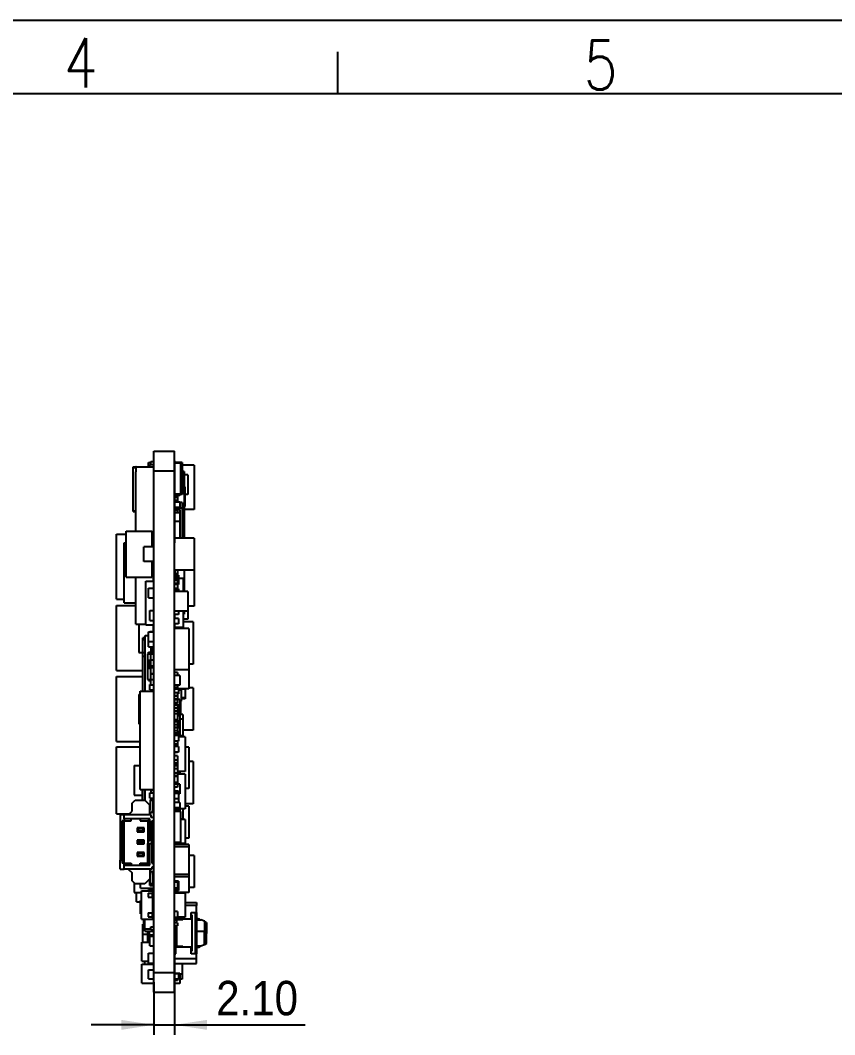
# Model space of a CAD drawing. Header units: millimetres. Extents: x 0 to 895, y 0 to 297.
# Drawn here: x 188.3 to 271.1, y 193.9 to 297 of the extents above; entities that cross this region are included whole.
import ezdxf

# ---------------------------------------------------------------- set-up
doc = ezdxf.new("R2010")
doc.units = ezdxf.units.MM
doc.layers.add('0-ADVANTECH-FORM', color=5, linetype='Continuous')
doc.layers.add('SLD-0', color=7, linetype='Continuous')
doc.styles.add('SLDTEXTSTYLE0', font='GOTHIC.TTF', dxfattribs={"width": 0.913})
doc.styles.add('SLDTEXTSTYLE1', font='txt_____.ttf', dxfattribs={"width": 0.8})
doc.dimstyles.new('SLDDIMSTYLE2', dxfattribs={"dimtxt": 3.5, "dimasz": 3.302, "dimexe": 0, "dimexo": 0.0625, "dimgap": 0.875, "dimtad": 1, "dimrnd": 1e-09, "dimzin": 4, "dimdsep": 46, "dimtxsty": 'SLDTEXTSTYLE0', "dimsah": 1, "dimcen": 0.09, "dimadec": 0, "dimazin": 1, "dimtfac": 1, "dimtmove": 0, "dimatfit": 0, "dimfxl": 1, "dimfrac": 2, "dimtolj": 1, "dimtzin": 12, "dimarcsym": 0})

# ---------------------------------------------------------------- blocks, each defined once
blk = doc.blocks.new('_D_10')
at = {"layer": '0-ADVANTECH-FORM', "transparency": 16777216}
for p, q in [((201.89, 199.2), (201.89, 193.87)), ((203.99, 199.2), (203.99, 193.87)), ((201.89, 194.87), (195.54, 194.87)), ((201.89, 194.87), (203.99, 194.87)), ((203.99, 194.87), (217.28, 194.87))]:
    blk.add_line(p, q, dxfattribs=at)
for points in [[(201.89, 194.87), (198.59, 195.37), (198.59, 194.36)], [(203.99, 194.87), (207.29, 194.36), (207.29, 195.37)]]:
    blk.add_solid(points, dxfattribs=at)
at = {"layer": '0-ADVANTECH-FORM', "transparency": 16777216, "insert": (208.23, 199.34), "char_height": 3.5, "attachment_point": 1, "style": 'SLDTEXTSTYLE0'}
blk.add_mtext('2.10', dxfattribs=at)

msp = doc.modelspace()

# ---------------------------------------------------------------- linework, layer by layer
at = {"color": 7, "linetype": 'Continuous', "lineweight": 25}
for p, q in [((201.889, 251.204), (201.889, 253.204)), ((201.889, 253.204), (203.987, 253.204)), ((203.987, 251.204), (203.987, 253.204)), ((201.339, 251.701), (201.339, 252.052)), ((201.339, 252.052), (201.579, 252.052)), ((201.339, 251.604), (201.339, 251.701)), ((201.339, 251.701), (201.489, 251.701)), ((201.489, 251.604), (201.489, 251.832)), ((201.489, 251.832), (201.888, 251.832)), ((201.579, 252.139), (201.888, 252.139)), ((201.579, 251.838), (201.579, 252.139)), ((201.579, 251.838), (201.888, 251.838)), ((201.879, 252.369), (201.889, 252.369)), ((201.879, 252.139), (201.879, 252.369)), ((201.889, 252.214), (201.888, 252.214)), ((201.888, 246.854), (201.888, 252.214)), ((203.989, 252.041), (203.987, 252.041)), ((203.989, 251.963), (203.987, 251.963)), ((203.99, 252.214), (203.989, 252.214)), ((203.989, 252.214), (203.989, 249.204)), ((203.99, 252.214), (203.99, 249.204)), ((204.787, 252.041), (203.99, 252.041)), ((204.587, 251.963), (203.99, 251.963)), ((204.587, 251.963), (204.587, 248.813)), ((204.787, 251.757), (204.587, 251.757)), ((204.787, 252.041), (204.787, 251.757)), ((205.337, 251.774), (204.787, 251.774)), ((205.987, 251.773), (204.787, 251.773)), ((204.787, 251.757), (204.787, 249.071)), ((205.337, 251.774), (205.337, 251.773)), ((205.987, 251.773), (205.987, 247.276)), ((199.789, 251.599), (200.079, 251.599)), ((199.789, 251.519), (199.789, 251.599)), ((199.789, 247.124), (199.789, 251.519)), ((199.789, 251.519), (200.079, 251.519)), ((200.089, 251.604), (200.079, 251.604)), ((200.079, 251.604), (200.079, 251.104)), ((200.089, 251.104), (200.079, 251.104)), ((200.079, 245.067), (200.079, 251.104)), ((200.089, 251.104), (200.089, 251.604)), ((200.089, 251.604), (201.888, 251.604)), ((201.889, 251.204), (203.987, 251.204)), ((201.889, 200.204), (201.889, 251.204)), ((203.987, 200.204), (203.987, 251.204)), ((204.987, 251.11), (204.787, 251.11)), ((204.987, 251.11), (204.987, 244.345)), ((205.337, 250.779), (204.987, 250.779)), ((205.337, 250.779), (205.337, 248.779)), ((203.989, 248.813), (203.987, 248.813)), ((203.989, 248.787), (203.987, 248.787)), ((203.989, 248.694), (203.987, 248.694)), ((203.989, 248.663), (203.987, 248.663)), ((203.989, 249.204), (203.989, 246.905)), ((203.99, 249.204), (203.99, 246.905)), ((204.587, 248.813), (203.99, 248.813)), ((204.787, 248.787), (203.99, 248.787)), ((204.537, 248.694), (203.99, 248.694)), ((204.297, 248.663), (203.99, 248.663)), ((204.293, 248.663), (204.293, 248.481)), ((204.297, 248.694), (204.297, 248.663)), ((204.537, 248.787), (204.537, 248.694)), ((204.787, 249.071), (204.587, 249.071)), ((204.787, 249.071), (204.787, 248.787)), ((205.037, 249.559), (204.987, 249.559)), ((205.037, 249.559), (205.037, 247.559)), ((205.337, 248.779), (205.037, 248.779)), ((203.987, 248.517), (203.989, 248.517)), ((203.989, 248.481), (203.987, 248.481)), ((203.989, 248.181), (203.987, 248.181)), ((203.989, 248.022), (203.987, 248.022)), ((203.99, 248.517), (204.293, 248.517)), ((204.297, 248.481), (203.99, 248.481)), ((204.297, 248.181), (203.99, 248.181)), ((204.537, 248.022), (203.99, 248.022)), ((204.293, 248.181), (204.293, 248.022)), ((204.297, 248.481), (204.297, 248.181)), ((204.537, 248.022), (204.537, 247.472)), ((204.787, 247.964), (204.537, 247.964)), ((204.787, 247.964), (204.787, 247.393)), ((205.037, 247.559), (204.987, 247.559)), ((199.789, 247.124), (200.079, 247.124)), ((199.789, 247.044), (199.789, 247.124)), ((199.789, 247.044), (200.079, 247.044)), ((201.879, 246.854), (201.889, 246.854)), ((201.879, 243.806), (201.879, 246.854)), ((203.989, 247.472), (203.987, 247.472)), ((203.989, 247.393), (203.987, 247.393)), ((203.989, 247.251), (203.987, 247.251)), ((203.989, 247.158), (203.987, 247.158)), ((203.989, 246.927), (203.987, 246.927)), ((203.997, 246.905), (203.987, 246.905)), ((204.537, 247.472), (203.99, 247.472)), ((204.787, 247.393), (203.99, 247.393)), ((204.537, 247.251), (203.99, 247.251)), ((204.297, 247.158), (203.99, 247.158)), ((204.537, 246.927), (203.99, 246.927)), ((203.997, 246.905), (203.997, 243.857)), ((204.297, 247.158), (204.297, 246.927)), ((204.537, 247.251), (204.537, 246.927)), ((204.537, 246.927), (204.537, 246.057)), ((204.787, 247.393), (204.787, 244.345)), ((205.987, 247.276), (204.987, 247.276)), ((204.537, 246.057), (203.997, 246.057)), ((204.537, 246.057), (204.537, 244.357)), ((198.089, 238.147), (198.089, 244.747)), ((198.089, 244.747), (199.089, 244.747)), ((199.089, 240.367), (199.089, 245.067)), ((199.089, 245.067), (201.739, 245.067)), ((201.739, 243.467), (201.739, 245.067)), ((198.889, 237.76), (198.889, 243.865)), ((198.889, 243.865), (199.089, 243.865)), ((200.889, 241.967), (200.889, 243.467)), ((201.889, 243.467), (200.889, 243.467)), ((201.879, 243.806), (201.889, 243.806)), ((203.997, 243.857), (203.987, 243.857)), ((204.537, 244.357), (203.997, 244.357)), ((205.987, 244.345), (203.997, 244.345)), ((204.297, 244.357), (204.297, 244.345)), ((204.537, 244.357), (204.537, 244.345)), ((205.987, 244.345), (205.987, 241.09)), ((201.889, 241.967), (200.889, 241.967)), ((201.739, 240.367), (201.739, 241.967)), ((201.879, 240.431), (201.879, 241.701)), ((201.879, 241.701), (201.889, 241.701)), ((199.089, 240.367), (201.739, 240.367)), ((200.079, 235.604), (200.079, 240.367)), ((201.864, 239.976), (201.864, 240.304)), ((201.864, 240.304), (201.889, 240.304)), ((201.879, 240.304), (201.879, 240.431)), ((201.879, 240.431), (201.889, 240.431)), ((205.987, 241.09), (203.987, 241.09)), ((204.013, 240.635), (203.987, 240.635)), ((204.387, 240.58), (203.987, 240.58)), ((204.296, 240.378), (203.987, 240.378)), ((204.013, 241.09), (204.013, 240.635)), ((204.013, 240.717), (204.293, 240.717)), ((204.297, 240.709), (204.013, 240.709)), ((204.293, 241.09), (204.293, 240.709)), ((204.296, 240.378), (204.296, 240.264)), ((204.297, 240.709), (204.297, 240.58)), ((204.387, 240.58), (204.387, 240.264)), ((204.987, 241.09), (204.987, 238.942)), ((205.987, 241.09), (205.987, 237.421)), ((201.089, 235.553), (201.089, 239.976)), ((201.089, 239.976), (201.889, 239.976)), ((201.339, 239.278), (201.339, 239.281)), ((201.339, 239.281), (201.889, 239.281)), ((201.339, 239.278), (201.889, 239.278)), ((201.339, 238.278), (201.339, 239.278)), ((204.387, 240.199), (203.987, 240.199)), ((204.297, 240.048), (203.987, 240.048)), ((204.297, 239.748), (203.987, 239.748)), ((204.387, 239.648), (203.987, 239.648)), ((203.989, 240.264), (203.989, 240.199)), ((204.889, 240.264), (203.989, 240.264)), ((204.297, 240.048), (204.297, 239.748)), ((204.297, 239.648), (204.297, 239.242)), ((204.387, 240.199), (204.387, 239.648)), ((204.889, 240.264), (204.889, 238.942)), ((201.339, 238.278), (201.889, 238.278)), ((204.297, 239.242), (203.987, 239.242)), ((204.387, 239.183), (203.987, 239.183)), ((204.297, 238.981), (203.987, 238.981)), ((205.337, 238.942), (203.987, 238.942)), ((203.989, 239.242), (203.989, 239.183)), ((204.297, 238.981), (204.297, 238.942)), ((204.387, 239.183), (204.387, 238.942)), ((205.337, 238.942), (205.337, 236.942)), ((198.089, 238.147), (198.889, 238.147)), ((198.089, 230.908), (198.089, 237.508)), ((198.089, 237.508), (200.079, 237.508)), ((198.889, 237.76), (200.079, 237.76)), ((205.987, 237.421), (205.337, 237.421)), ((201.489, 235.994), (201.489, 236.995)), ((201.489, 236.995), (201.889, 236.995)), ((205.337, 236.942), (203.987, 236.942)), ((204.387, 236.6), (203.987, 236.6)), ((203.989, 236.446), (203.987, 236.446)), ((203.989, 236.418), (203.987, 236.418)), ((203.989, 236.262), (203.987, 236.262)), ((204.387, 236.185), (203.987, 236.185)), ((203.989, 236.6), (203.989, 236.185)), ((204.387, 236.942), (204.387, 236.6)), ((204.387, 236.185), (204.387, 235.635)), ((204.889, 236.942), (204.889, 235.264)), ((204.987, 236.61), (204.889, 236.61)), ((204.987, 236.942), (204.987, 236.61)), ((205.337, 236.942), (205.337, 236.129)), ((200.079, 235.604), (201.089, 235.604)), ((200.357, 235.604), (200.357, 232.708)), ((201.089, 235.553), (201.889, 235.553)), ((201.489, 235.994), (201.889, 235.994)), ((201.864, 235.377), (201.864, 235.504)), ((201.864, 235.504), (201.889, 235.504)), ((201.864, 234.865), (201.864, 235.377)), ((201.864, 235.377), (201.889, 235.377)), ((204.387, 235.635), (203.987, 235.635)), ((203.989, 235.601), (203.987, 235.601)), ((204.296, 235.27), (203.987, 235.27)), ((205.437, 235.18), (203.987, 235.18)), ((203.989, 235.635), (203.989, 235.27)), ((204.296, 235.27), (204.296, 235.18)), ((204.889, 235.264), (204.296, 235.264)), ((204.387, 235.246), (204.296, 235.246)), ((204.297, 235.264), (204.297, 235.246)), ((204.387, 235.246), (204.387, 235.18)), ((204.887, 235.24), (204.887, 235.18)), ((205.337, 236.129), (204.889, 236.129)), ((205.887, 235.85), (204.889, 235.85)), ((205.437, 235.18), (205.437, 230.951)), ((205.887, 235.85), (205.887, 231.55)), ((200.985, 234.208), (200.785, 234.208)), ((200.785, 234.062), (200.785, 234.208)), ((201.005, 234.208), (200.985, 234.208)), ((200.985, 234.208), (200.985, 234.062)), ((201.005, 228.794), (201.005, 234.458)), ((201.005, 234.458), (201.339, 234.458)), ((201.339, 234.836), (201.889, 234.836)), ((201.339, 233.835), (201.339, 234.836)), ((201.489, 234.865), (201.889, 234.865)), ((201.489, 234.836), (201.489, 234.865)), ((200.785, 234.062), (200.985, 234.062)), ((200.785, 232.705), (200.785, 234.062)), ((200.985, 234.062), (201.005, 234.062)), ((200.985, 234.062), (200.985, 232.705)), ((201.339, 233.835), (201.889, 233.835)), ((201.339, 233.298), (201.339, 233.835)), ((201.339, 233.298), (201.889, 233.298)), ((201.599, 233.298), (201.599, 232.766)), ((200.357, 232.708), (200.785, 232.708)), ((200.985, 232.705), (200.785, 232.705)), ((200.785, 232.351), (200.785, 232.705)), ((200.785, 228.794), (200.785, 232.351)), ((200.785, 232.351), (200.985, 232.351)), ((200.985, 232.705), (200.985, 232.351)), ((201.005, 232.705), (200.985, 232.705)), ((200.985, 232.351), (201.005, 232.351)), ((200.985, 232.351), (200.985, 228.794)), ((201.289, 232.596), (201.58, 232.596)), ((201.289, 229.979), (201.289, 232.596)), ((201.339, 232.596), (201.339, 232.766)), ((201.339, 232.766), (201.889, 232.766)), ((201.58, 232.572), (201.58, 232.603)), ((201.58, 232.603), (201.889, 232.603)), ((201.58, 231.972), (201.58, 232.572)), ((201.58, 232.572), (201.889, 232.572)), ((201.489, 231.025), (201.489, 232.025)), ((201.489, 232.025), (201.58, 232.025)), ((201.489, 231.025), (201.58, 231.025)), ((201.58, 231.972), (201.889, 231.972)), ((201.58, 231.368), (201.58, 231.968)), ((201.58, 231.968), (201.889, 231.968)), ((201.58, 231.368), (201.889, 231.368)), ((201.58, 230.606), (201.58, 231.206)), ((201.58, 231.206), (201.889, 231.206)), ((205.887, 231.55), (205.437, 231.55)), ((198.089, 230.908), (200.785, 230.908)), ((198.089, 223.669), (198.089, 230.269)), ((198.089, 230.269), (200.785, 230.269)), ((201.58, 230.606), (201.879, 230.606)), ((201.58, 229.971), (201.58, 230.571)), ((201.58, 230.571), (201.889, 230.571)), ((201.879, 230.571), (201.879, 230.627)), ((201.879, 230.627), (201.889, 230.627)), ((205.437, 230.951), (203.987, 230.951)), ((204.297, 230.676), (203.987, 230.676)), ((204.537, 230.391), (203.987, 230.391)), ((204.297, 230.676), (204.297, 230.391)), ((204.537, 230.391), (204.537, 229.39)), ((205.437, 230.951), (205.437, 229.015)), ((201.289, 229.979), (201.58, 229.979)), ((201.339, 229.861), (201.339, 229.979)), ((201.339, 229.861), (201.58, 229.861)), ((201.489, 229.487), (201.58, 229.487)), ((201.489, 228.937), (201.489, 229.487)), ((201.58, 229.971), (201.889, 229.971)), ((201.58, 229.438), (201.58, 229.971)), ((201.58, 229.438), (201.879, 229.438)), ((201.879, 229.357), (201.879, 229.971)), ((201.879, 228.794), (201.879, 229.357)), ((201.879, 229.357), (201.889, 229.357)), ((204.537, 229.39), (203.987, 229.39)), ((204.296, 229.336), (203.987, 229.336)), ((204.296, 229.105), (203.987, 229.105)), ((205.437, 229.015), (203.987, 229.015)), ((205.087, 228.985), (203.987, 228.985)), ((204.296, 229.39), (204.296, 229.336)), ((204.296, 229.336), (204.296, 229.105)), ((204.387, 228.985), (204.387, 228.526)), ((205.087, 229.015), (205.087, 228.985)), ((205.087, 228.985), (205.087, 228.128)), ((205.887, 229.119), (205.437, 229.119)), ((205.887, 229.119), (205.887, 224.819)), ((200.357, 228.469), (200.357, 225.469)), ((200.357, 228.469), (200.489, 228.469)), ((200.489, 218.794), (200.489, 228.794)), ((200.489, 228.794), (201.889, 228.794)), ((201.489, 228.937), (201.879, 228.937)), ((201.599, 228.937), (201.599, 228.794)), ((204.296, 228.618), (203.987, 228.618)), ((204.296, 228.318), (203.987, 228.318)), ((204.296, 228.285), (203.987, 228.285)), ((204.296, 227.985), (203.987, 227.985)), ((204.537, 227.93), (203.987, 227.93)), ((203.997, 228.318), (203.997, 228.285)), ((203.997, 227.985), (203.997, 227.93)), ((204.296, 228.618), (204.296, 228.318)), ((204.387, 228.526), (204.296, 228.526)), ((204.387, 228.523), (204.296, 228.523)), ((204.296, 228.318), (204.296, 228.285)), ((204.296, 228.285), (204.296, 227.985)), ((204.687, 228.881), (204.387, 228.881)), ((204.387, 228.526), (204.387, 228.523)), ((204.537, 227.93), (204.537, 227.38)), ((204.687, 228.881), (204.687, 227.777)), ((205.087, 228.128), (204.687, 228.128)), ((205.087, 228.004), (204.687, 228.004)), ((205.087, 228.128), (205.087, 228.004)), ((204.296, 227.909), (203.987, 227.909)), ((204.296, 227.609), (203.987, 227.609)), ((204.296, 227.551), (203.987, 227.551)), ((204.296, 227.374), (203.987, 227.374)), ((204.296, 227.073), (203.987, 227.073)), ((204.296, 227.909), (204.296, 227.609)), ((204.296, 227.551), (204.296, 227.374)), ((204.537, 227.38), (204.296, 227.38)), ((204.296, 227.374), (204.296, 227.073)), ((204.387, 227.361), (204.296, 227.361)), ((204.297, 227.346), (204.296, 227.346)), ((204.297, 227.346), (204.297, 226.746)), ((204.387, 227.38), (204.387, 227.361)), ((204.387, 227.361), (204.387, 226.811)), ((204.487, 227.075), (204.387, 227.075)), ((204.477, 227.38), (204.477, 227.075)), ((204.487, 227.075), (204.487, 226.825)), ((204.687, 227.777), (204.537, 227.777)), ((204.587, 227.777), (204.587, 226.41)), ((204.297, 226.746), (203.987, 226.746)), ((204.296, 226.482), (203.987, 226.482)), ((204.296, 226.482), (203.987, 226.482)), ((204.296, 225.882), (203.987, 225.882)), ((204.296, 226.746), (204.296, 226.482)), ((204.296, 226.482), (204.296, 226.482)), ((204.296, 226.482), (204.296, 225.882)), ((204.387, 226.212), (204.296, 226.212)), ((204.297, 225.977), (204.296, 225.977)), ((204.387, 226.811), (204.297, 226.811)), ((204.387, 226.796), (204.297, 226.796)), ((204.387, 226.762), (204.297, 226.762)), ((204.297, 225.977), (204.297, 225.745)), ((204.487, 226.825), (204.387, 226.825)), ((204.487, 226.813), (204.387, 226.813)), ((204.387, 226.811), (204.387, 226.796)), ((204.387, 226.796), (204.387, 226.762)), ((204.537, 226.792), (204.387, 226.792)), ((204.387, 226.762), (204.387, 226.212)), ((204.537, 226.279), (204.387, 226.279)), ((204.487, 226.825), (204.487, 226.813)), ((204.537, 226.792), (204.537, 226.279)), ((204.857, 226.41), (204.537, 226.41)), ((204.537, 226.279), (204.537, 225.729)), ((204.857, 225.953), (204.537, 225.953)), ((204.857, 226.41), (204.857, 225.953)), ((204.857, 225.953), (204.857, 224.253)), ((200.357, 225.469), (200.489, 225.469)), ((204.297, 225.745), (203.987, 225.745)), ((204.297, 225.695), (203.987, 225.695)), ((204.297, 225.672), (203.987, 225.672)), ((204.297, 225.372), (203.987, 225.372)), ((204.297, 225.095), (203.987, 225.095)), ((204.296, 225.062), (203.987, 225.062)), ((204.296, 225.062), (204.296, 224.762)), ((204.537, 225.052), (204.296, 225.052)), ((204.387, 225.759), (204.297, 225.759)), ((204.297, 225.745), (204.297, 225.695)), ((204.297, 225.695), (204.297, 225.672)), ((204.297, 225.672), (204.297, 225.372)), ((204.297, 225.372), (204.297, 225.095)), ((204.387, 225.208), (204.297, 225.208)), ((204.387, 225.759), (204.387, 225.208)), ((204.537, 225.729), (204.387, 225.729)), ((204.387, 225.208), (204.387, 225.052)), ((204.537, 225.729), (204.537, 225.052)), ((204.537, 225.052), (204.537, 224.156)), ((204.296, 224.762), (203.987, 224.762)), ((204.297, 224.529), (203.987, 224.529)), ((204.297, 224.453), (203.987, 224.453)), ((204.387, 224.273), (203.987, 224.273)), ((204.387, 224.768), (204.296, 224.768)), ((204.296, 224.762), (204.296, 224.529)), ((204.387, 224.705), (204.296, 224.705)), ((204.297, 224.529), (204.297, 224.453)), ((204.297, 224.453), (204.297, 224.273)), ((204.387, 224.768), (204.387, 224.705)), ((204.387, 224.705), (204.387, 224.273)), ((204.387, 224.273), (204.387, 223.723)), ((205.087, 224.156), (204.387, 224.156)), ((204.857, 224.253), (204.537, 224.253)), ((204.857, 224.177), (204.537, 224.177)), ((205.887, 224.819), (204.857, 224.819)), ((204.857, 224.253), (204.857, 224.177)), ((204.857, 224.177), (204.857, 224.156)), ((205.087, 224.156), (205.087, 220.638)), ((198.089, 223.669), (200.489, 223.669)), ((198.089, 216.33), (198.089, 223.13)), ((198.089, 223.13), (200.489, 223.13)), ((204.387, 223.723), (203.987, 223.723)), ((204.296, 223.716), (203.987, 223.716)), ((204.296, 223.416), (203.987, 223.416)), ((204.297, 223.289), (203.987, 223.289)), ((204.297, 223.213), (203.987, 223.213)), ((204.387, 223.155), (203.987, 223.155)), ((204.296, 223.716), (204.296, 223.416)), ((204.297, 223.543), (204.296, 223.543)), ((204.297, 223.723), (204.297, 223.543)), ((204.297, 223.543), (204.297, 223.289)), ((204.297, 223.289), (204.297, 223.213)), ((204.387, 223.155), (204.387, 222.605)), ((205.437, 223.115), (205.087, 223.115)), ((205.437, 223.115), (205.437, 218.886)), ((204.387, 222.605), (203.987, 222.605)), ((204.296, 222.544), (203.987, 222.544)), ((204.296, 222.235), (203.987, 222.235)), ((204.296, 221.783), (203.987, 221.783)), ((204.296, 222.605), (204.296, 222.544)), ((204.296, 222.235), (204.296, 221.783)), ((204.296, 221.783), (204.296, 221.483)), ((199.889, 221.23), (199.889, 218.23)), ((199.889, 221.23), (200.489, 221.23)), ((204.296, 221.483), (203.987, 221.483)), ((204.296, 221.278), (203.987, 221.278)), ((204.296, 221.201), (203.987, 221.201)), ((204.296, 220.901), (203.987, 220.901)), ((204.297, 221.564), (204.296, 221.564)), ((204.296, 221.278), (204.296, 221.201)), ((204.296, 221.201), (204.296, 220.901)), ((204.297, 220.964), (204.296, 220.964)), ((204.296, 220.901), (204.296, 220.449)), ((204.297, 221.564), (204.297, 220.964)), ((205.887, 221.626), (205.437, 221.626)), ((205.887, 221.626), (205.887, 217.326)), ((204.296, 220.449), (203.987, 220.449)), ((204.296, 220.192), (203.987, 220.192)), ((204.297, 220.157), (203.987, 220.157)), ((204.296, 220.107), (203.987, 220.107)), ((205.087, 220.638), (204.296, 220.638)), ((204.296, 220.449), (204.296, 220.192)), ((205.087, 220.346), (204.296, 220.346)), ((204.297, 220.107), (204.296, 220.107)), ((204.296, 220.107), (204.296, 219.507)), ((204.297, 219.776), (204.296, 219.776)), ((204.297, 220.157), (204.297, 220.107)), ((204.297, 220.107), (204.297, 219.776)), ((204.297, 219.776), (204.297, 219.347)), ((204.387, 220.638), (204.387, 220.346)), ((204.537, 220.601), (204.387, 220.601)), ((204.537, 220.601), (204.537, 220.346)), ((205.087, 220.346), (205.087, 216.828)), ((200.489, 218.794), (201.889, 218.794)), ((200.7, 218.794), (200.7, 217.707)), ((200.785, 217.707), (200.785, 218.794)), ((200.985, 218.794), (200.985, 217.707)), ((201.005, 217.691), (201.005, 218.794)), ((201.599, 218.794), (201.599, 218.456)), ((201.849, 218.794), (201.849, 218.648)), ((201.879, 218.791), (201.889, 218.791)), ((201.879, 217.521), (201.879, 218.791)), ((204.296, 219.507), (203.987, 219.507)), ((204.297, 219.347), (203.987, 219.347)), ((204.297, 219.047), (203.987, 219.047)), ((204.297, 219.347), (204.297, 219.047)), ((204.537, 219.342), (204.297, 219.342)), ((204.537, 219.342), (204.537, 218.341)), ((205.437, 218.886), (205.087, 218.886)), ((199.689, 217.407), (199.989, 217.707)), ((199.889, 218.23), (200.7, 218.23)), ((199.989, 217.707), (200.989, 217.707)), ((200.989, 217.707), (201.489, 217.207)), ((201.489, 217.906), (201.489, 218.456)), ((201.489, 218.456), (201.879, 218.456)), ((201.489, 217.906), (201.539, 217.906)), ((201.539, 217.907), (201.789, 217.907)), ((201.539, 217.907), (201.539, 217.707)), ((201.539, 217.707), (201.789, 217.707)), ((201.539, 216.727), (201.539, 217.707)), ((201.789, 217.707), (201.789, 217.907)), ((201.789, 217.906), (201.879, 217.906)), ((201.789, 217.707), (201.789, 216.677)), ((201.849, 217.756), (201.849, 217.338)), ((201.873, 218.456), (201.879, 218.478)), ((204.387, 218.643), (203.987, 218.643)), ((204.387, 218.427), (203.987, 218.427)), ((204.387, 218.38), (203.987, 218.38)), ((204.387, 217.83), (203.987, 217.83)), ((204.387, 218.643), (204.387, 218.427)), ((204.387, 218.427), (204.387, 218.38)), ((204.387, 218.38), (204.387, 217.83)), ((204.537, 218.341), (204.387, 218.341)), ((204.387, 217.83), (204.387, 217.466)), ((199.289, 216.207), (199.689, 216.607)), ((199.689, 216.607), (199.689, 217.407)), ((201.489, 216.207), (201.489, 217.207)), ((201.489, 216.771), (201.539, 216.771)), ((201.789, 216.771), (201.889, 216.771)), ((201.849, 217.398), (201.864, 217.398)), ((201.849, 217.099), (201.849, 216.771)), ((201.864, 217.546), (201.879, 217.546)), ((201.864, 216.784), (201.864, 217.546)), ((201.864, 216.771), (201.864, 216.784)), ((201.864, 216.784), (201.879, 216.784)), ((201.879, 217.521), (201.889, 217.521)), ((201.879, 216.771), (201.879, 217.521)), ((204.537, 217.466), (203.987, 217.466)), ((204.537, 216.915), (203.987, 216.915)), ((204.537, 216.725), (203.987, 216.725)), ((204.387, 216.915), (204.387, 216.725)), ((205.087, 216.828), (204.387, 216.828)), ((204.537, 217.466), (204.537, 216.915)), ((204.537, 216.725), (204.537, 216.555)), ((204.857, 216.828), (204.857, 215.77)), ((205.887, 217.326), (205.087, 217.326)), ((205.437, 217.116), (205.087, 217.116)), ((205.437, 217.116), (205.437, 213.862)), ((198.089, 216.33), (199.413, 216.33)), ((198.489, 216.207), (198.489, 215.307)), ((198.889, 216.207), (198.489, 216.207)), ((198.689, 215.607), (198.689, 215.307)), ((198.889, 215.607), (198.689, 215.607)), ((198.889, 215.807), (198.889, 216.207)), ((201.639, 216.207), (198.889, 216.207)), ((199.589, 215.807), (198.889, 215.807)), ((198.889, 215.807), (198.889, 215.607)), ((198.889, 215.607), (199.589, 215.607)), ((198.889, 215.307), (198.889, 215.607)), ((200.489, 215.807), (199.589, 215.807)), ((199.589, 215.607), (199.589, 215.807)), ((201.489, 215.807), (200.489, 215.807)), ((200.489, 215.807), (200.489, 215.607)), ((200.489, 215.607), (201.289, 215.607)), ((201.289, 215.607), (201.489, 215.807)), ((201.289, 215.607), (201.289, 213.607)), ((201.489, 216.427), (201.539, 216.427)), ((201.489, 213.607), (201.489, 215.807)), ((201.639, 215.957), (201.639, 216.207)), ((201.889, 215.957), (201.639, 215.957)), ((201.689, 215.607), (201.889, 215.607)), ((201.689, 213.607), (201.689, 215.607)), ((204.587, 216.555), (203.987, 216.555)), ((204.587, 216.555), (204.587, 213.406)), ((204.857, 215.77), (204.587, 215.77)), ((205.087, 215.74), (204.587, 215.74)), ((205.087, 215.74), (205.087, 213.307)), ((198.689, 215.307), (198.489, 215.307)), ((198.489, 215.307), (198.489, 211.607)), ((198.689, 215.307), (198.889, 215.307)), ((198.689, 215.307), (198.689, 211.607)), ((198.889, 211.607), (198.889, 215.307)), ((200.214, 214.907), (200.214, 214.507)), ((200.214, 214.907), (200.314, 214.807)), ((200.914, 214.907), (200.214, 214.907)), ((200.214, 214.507), (200.314, 214.607)), ((200.314, 214.807), (200.314, 214.607)), ((200.814, 214.807), (200.314, 214.807)), ((200.314, 214.607), (200.814, 214.607)), ((200.814, 214.807), (200.914, 214.907)), ((200.814, 214.607), (200.814, 214.807)), ((200.914, 214.507), (200.814, 214.607)), ((200.914, 214.507), (200.914, 214.907)), ((201.889, 214.867), (201.689, 214.867)), ((201.689, 214.547), (201.889, 214.547)), ((200.214, 214.507), (200.914, 214.507)), ((200.214, 213.657), (200.214, 213.257)), ((200.214, 213.657), (200.314, 213.557)), ((200.914, 213.657), (200.214, 213.657)), ((200.314, 213.557), (200.314, 213.357)), ((200.814, 213.557), (200.314, 213.557)), ((200.814, 213.557), (200.914, 213.657)), ((200.814, 213.357), (200.814, 213.557)), ((200.914, 213.257), (200.914, 213.657)), ((201.289, 213.607), (201.489, 213.607)), ((201.289, 213.607), (201.289, 213.307)), ((201.689, 213.607), (201.489, 213.607)), ((201.889, 213.617), (201.689, 213.617)), ((201.689, 213.307), (201.689, 213.607)), ((205.437, 213.862), (205.087, 213.862)), ((200.214, 213.257), (200.314, 213.357)), ((200.214, 213.257), (200.914, 213.257)), ((200.314, 213.357), (200.814, 213.357)), ((200.914, 213.257), (200.814, 213.357)), ((201.289, 211.307), (201.289, 213.307)), ((201.289, 213.307), (201.489, 213.307)), ((201.489, 211.107), (201.489, 213.307)), ((201.489, 213.307), (201.689, 213.307)), ((201.689, 213.307), (201.689, 211.307)), ((201.689, 213.297), (201.889, 213.297)), ((204.587, 213.406), (203.987, 213.406)), ((205.087, 213.307), (203.987, 213.307)), ((205.437, 213.204), (203.987, 213.204)), ((205.437, 212.959), (203.987, 212.959)), ((204.387, 213.307), (204.387, 213.204)), ((205.087, 213.307), (205.087, 213.204)), ((205.437, 213.204), (205.437, 212.959)), ((205.437, 212.959), (205.437, 210.144)), ((198.489, 210.707), (198.489, 211.607)), ((198.489, 211.607), (198.689, 211.607)), ((198.689, 211.607), (198.889, 211.607)), ((198.689, 211.607), (198.689, 211.307)), ((198.889, 211.307), (198.889, 211.607)), ((200.214, 212.407), (200.214, 212.007)), ((200.214, 212.407), (200.314, 212.307)), ((200.914, 212.407), (200.214, 212.407)), ((200.214, 212.007), (200.314, 212.107)), ((200.214, 212.007), (200.914, 212.007)), ((200.314, 212.307), (200.314, 212.107)), ((200.814, 212.307), (200.314, 212.307)), ((200.314, 212.107), (200.814, 212.107)), ((200.814, 212.307), (200.914, 212.407)), ((200.814, 212.107), (200.814, 212.307)), ((200.914, 212.007), (200.814, 212.107)), ((200.914, 212.007), (200.914, 212.407)), ((201.889, 212.367), (201.689, 212.367)), ((201.689, 212.047), (201.889, 212.047)), ((201.689, 211.615), (201.889, 211.615)), ((201.739, 211.527), (201.739, 211.432)), ((205.987, 212.087), (205.437, 212.087)), ((205.987, 212.087), (205.987, 208.832)), ((198.489, 210.707), (198.889, 210.707)), ((198.889, 211.307), (198.689, 211.307)), ((198.889, 211.307), (199.589, 211.307)), ((198.889, 211.107), (198.889, 211.307)), ((198.889, 210.707), (198.889, 211.107)), ((198.889, 211.107), (199.589, 211.107)), ((201.689, 210.707), (198.889, 210.707)), ((199.289, 210.707), (199.689, 210.307)), ((199.589, 211.307), (199.589, 211.107)), ((199.589, 211.107), (200.489, 211.107)), ((200.489, 211.307), (201.289, 211.307)), ((200.489, 211.107), (200.489, 211.307)), ((200.489, 211.107), (201.489, 211.107)), ((201.489, 211.107), (201.289, 211.307)), ((201.489, 210.707), (201.489, 209.707)), ((201.539, 210.487), (201.489, 210.487)), ((201.689, 211.307), (201.889, 211.307)), ((201.889, 210.907), (201.689, 210.907)), ((201.689, 210.907), (201.689, 210.707)), ((201.689, 210.862), (201.889, 210.862)), ((201.849, 211.346), (201.889, 211.346)), ((199.689, 209.507), (199.689, 210.307)), ((199.989, 209.207), (199.689, 209.507)), ((201.489, 209.707), (200.989, 209.207)), ((201.489, 209.592), (201.539, 209.592)), ((201.489, 209.041), (201.489, 209.592)), ((201.539, 209.207), (201.539, 210.187)), ((201.778, 210.311), (201.889, 210.311)), ((201.789, 210.237), (201.789, 209.207)), ((201.789, 209.592), (201.889, 209.592)), ((205.437, 210.144), (203.987, 210.144)), ((205.437, 209.9), (203.987, 209.9)), ((204.387, 209.465), (203.987, 209.465)), ((204.387, 209.465), (204.387, 208.914)), ((205.437, 210.144), (205.437, 209.9)), ((205.437, 209.9), (205.437, 208.314)), ((199.889, 209.307), (199.889, 208.332)), ((199.889, 208.332), (200.639, 208.332)), ((200.989, 209.207), (199.989, 209.207)), ((200.139, 207.382), (200.139, 208.332)), ((200.539, 208.748), (200.539, 209.207)), ((200.539, 208.748), (201.889, 208.748)), ((200.639, 205.606), (200.639, 208.506)), ((200.639, 208.506), (201.789, 208.506)), ((201.339, 208.635), (201.339, 208.748)), ((201.339, 208.635), (201.889, 208.635)), ((201.339, 208.576), (201.889, 208.576)), ((201.339, 208.506), (201.339, 208.576)), ((201.489, 209.041), (201.539, 209.041)), ((201.489, 208.576), (201.489, 208.635)), ((201.789, 209.207), (201.539, 209.207)), ((201.539, 209.207), (201.539, 209.007)), ((201.789, 209.007), (201.539, 209.007)), ((201.789, 209.007), (201.789, 209.207)), ((201.789, 209.041), (201.889, 209.041)), ((201.789, 208.256), (201.789, 208.506)), ((204.296, 209.362), (203.987, 209.362)), ((204.296, 208.762), (203.987, 208.762)), ((204.296, 208.658), (203.987, 208.658)), ((204.387, 208.533), (203.987, 208.533)), ((204.297, 209.362), (204.296, 209.362)), ((204.296, 209.362), (204.296, 208.762)), ((204.296, 208.762), (204.296, 208.658)), ((204.297, 208.762), (204.296, 208.762)), ((204.297, 209.362), (204.297, 208.762)), ((204.387, 208.914), (204.297, 208.914)), ((204.387, 208.914), (204.387, 208.533)), ((205.987, 208.832), (205.437, 208.832)), ((200.139, 207.382), (200.539, 207.382)), ((200.539, 206.16), (200.539, 207.51)), ((200.539, 207.51), (200.639, 207.51)), ((201.317, 208.256), (201.317, 207.856)), ((201.317, 208.256), (201.739, 208.256)), ((201.317, 207.856), (201.739, 207.856)), ((201.739, 208.256), (201.739, 207.856)), ((201.739, 208.256), (201.889, 208.256)), ((201.739, 207.856), (201.889, 207.856)), ((201.789, 206.256), (201.789, 207.856)), ((201.789, 207.56), (201.889, 207.56)), ((201.839, 207.642), (201.889, 207.642)), ((201.889, 207.739), (201.889, 207.739)), ((205.437, 208.314), (203.987, 208.314)), ((205.087, 208.258), (203.987, 208.258)), ((204.887, 208.314), (204.887, 208.258)), ((205.087, 208.258), (205.087, 205.803)), ((205.087, 207.304), (206.239, 207.304)), ((206.239, 207.304), (206.239, 207.004)), ((201.789, 207.256), (201.889, 207.256)), ((201.789, 206.856), (201.889, 206.856)), ((204.297, 206.391), (203.987, 206.391)), ((204.297, 206.391), (204.297, 205.791)), ((205.689, 206.304), (206.239, 206.304)), ((205.689, 205.654), (205.689, 206.304)), ((206.089, 206.304), (206.089, 202.104)), ((206.239, 206.304), (206.239, 207.004)), ((206.239, 206.304), (206.239, 202.104)), ((200.539, 206.16), (200.639, 206.16)), ((200.639, 205.606), (201.789, 205.606)), ((200.889, 205.11), (200.889, 205.606)), ((200.989, 204.633), (200.989, 205.606)), ((201.317, 206.256), (201.317, 205.856)), ((201.317, 206.256), (201.739, 206.256)), ((201.317, 205.856), (201.739, 205.856)), ((201.739, 206.256), (201.739, 205.856)), ((201.739, 206.256), (201.889, 206.256)), ((201.739, 205.856), (201.889, 205.856)), ((201.789, 206.264), (201.889, 206.264)), ((201.789, 205.606), (201.789, 205.856)), ((201.789, 205.664), (201.889, 205.664)), ((204.297, 205.791), (203.987, 205.791)), ((203.989, 205.626), (203.987, 205.626)), ((203.989, 205.613), (203.987, 205.613)), ((204.296, 205.25), (203.987, 205.25)), ((203.989, 205.554), (203.989, 205.791)), ((203.989, 205.554), (204.239, 205.554)), ((203.989, 205.25), (203.989, 205.554)), ((204.139, 205.654), (204.139, 205.791)), ((204.139, 205.654), (205.689, 205.654)), ((204.139, 205.554), (204.139, 205.654)), ((204.239, 205.25), (204.239, 205.554)), ((204.839, 205.554), (204.239, 205.554)), ((204.296, 205.25), (204.296, 204.95)), ((205.087, 205.803), (204.297, 205.803)), ((204.839, 205.554), (204.839, 205.654)), ((205.789, 206.004), (205.689, 206.004)), ((205.789, 202.404), (205.789, 206.004)), ((206.239, 205.554), (206.679, 205.554)), ((206.632, 205.554), (206.549, 205.601)), ((207.039, 205.394), (206.679, 205.554)), ((207.239, 205.28), (207.039, 205.394)), ((207.039, 205.394), (207.039, 204.354)), ((207.239, 205.28), (207.239, 204.154)), ((200.789, 205.11), (200.989, 205.11)), ((200.789, 204.1), (200.789, 205.11)), ((200.989, 204.633), (201.579, 204.633)), ((200.989, 204.387), (200.989, 204.633)), ((200.989, 204.387), (201.888, 204.387)), ((201.289, 203.373), (201.289, 204.387)), ((201.439, 203.557), (201.439, 204.387)), ((201.579, 204.544), (201.579, 204.844)), ((201.579, 204.844), (201.888, 204.844)), ((201.579, 204.544), (201.888, 204.544)), ((201.889, 205.214), (201.888, 205.214)), ((201.888, 199.195), (201.888, 205.214)), ((204.296, 204.95), (203.987, 204.95)), ((203.989, 204.904), (203.987, 204.904)), ((203.989, 204.694), (203.987, 204.694)), ((203.989, 204.95), (203.989, 202.204)), ((203.99, 204.95), (203.99, 202.204)), ((203.99, 204.554), (204.239, 204.554)), ((204.239, 204.354), (203.99, 204.354)), ((204.239, 204.554), (204.239, 204.95)), ((204.239, 204.354), (204.239, 204.554)), ((204.239, 204.054), (204.239, 204.354)), ((207.039, 204.354), (206.239, 204.354)), ((207.039, 203.014), (207.039, 204.354)), ((207.239, 204.154), (207.039, 204.354)), ((200.689, 203.283), (201.489, 203.283)), ((200.689, 201.329), (200.689, 203.283)), ((200.789, 203.283), (200.789, 204.1)), ((200.789, 204.1), (201.289, 204.1)), ((201.289, 203.373), (201.439, 203.373)), ((201.339, 203.283), (201.339, 203.373)), ((201.439, 203.557), (201.489, 203.557)), ((201.439, 203.304), (201.439, 203.557)), ((201.439, 203.304), (201.489, 203.304)), ((201.489, 203.898), (201.489, 204.004)), ((201.489, 204.004), (201.888, 204.004)), ((201.489, 202.898), (201.489, 203.898)), ((201.489, 203.898), (201.888, 203.898)), ((203.987, 203.715), (203.989, 203.715)), ((203.987, 203.504), (203.989, 203.504)), ((203.989, 203.297), (203.987, 203.297)), ((203.99, 204.054), (204.239, 204.054)), ((203.99, 203.854), (204.239, 203.854)), ((204.239, 203.854), (204.239, 204.054)), ((204.239, 202.854), (204.239, 203.854)), ((207.239, 203.129), (207.239, 204.154)), ((201.339, 201.146), (201.339, 202.146)), ((201.339, 202.146), (201.888, 202.146)), ((201.489, 202.898), (201.888, 202.898)), ((203.989, 202.759), (203.987, 202.759)), ((203.989, 202.265), (203.987, 202.265)), ((203.989, 202.204), (203.989, 199.195)), ((204.239, 202.854), (203.99, 202.854)), ((204.139, 202.404), (203.99, 202.404)), ((203.99, 202.204), (203.99, 199.195)), ((204.139, 202.754), (204.139, 202.854)), ((205.689, 202.754), (204.139, 202.754)), ((204.139, 202.104), (204.139, 202.754)), ((204.239, 202.854), (204.839, 202.854)), ((204.839, 202.854), (204.839, 202.754)), ((205.689, 202.104), (205.689, 202.754)), ((205.689, 202.404), (205.789, 202.404)), ((206.679, 202.854), (206.239, 202.854)), ((206.632, 202.854), (206.549, 202.808)), ((207.039, 203.014), (206.679, 202.854)), ((207.239, 203.129), (207.039, 203.014)), ((200.689, 201.329), (201.339, 201.329)), ((200.989, 201.048), (200.989, 201.329)), ((201.339, 201.146), (201.888, 201.146)), ((203.99, 202.104), (204.139, 202.104)), ((203.99, 201.604), (206.239, 201.604)), ((206.239, 202.104), (205.689, 202.104)), ((206.239, 201.604), (206.239, 202.104)), ((206.239, 201.104), (206.239, 201.604)), ((200.689, 201.048), (201.888, 201.048)), ((200.689, 199.094), (200.689, 201.048)), ((201.339, 200.445), (201.888, 200.445)), ((201.339, 199.545), (201.339, 200.445)), ((201.889, 200.204), (203.987, 200.204)), ((201.889, 198.204), (201.889, 200.204)), ((203.989, 200.249), (203.987, 200.249)), ((203.987, 198.204), (203.987, 200.204)), ((203.99, 201.104), (206.239, 201.104)), ((203.997, 200.249), (203.99, 200.249)), ((203.997, 200.249), (203.997, 200.067)), ((204.537, 200.096), (203.997, 200.096)), ((204.537, 200.092), (203.997, 200.092)), ((204.537, 200.096), (204.537, 200.092)), ((204.537, 200.092), (204.537, 199.542)), ((204.787, 201.104), (204.787, 200.011)), ((200.689, 199.094), (201.889, 199.094)), ((201.339, 199.545), (201.888, 199.545)), ((201.888, 199.195), (201.889, 199.195)), ((203.989, 200.067), (203.987, 200.067)), ((203.989, 199.516), (203.987, 199.516)), ((203.989, 199.387), (203.987, 199.387)), ((203.989, 199.195), (203.99, 199.195)), ((204.387, 200.067), (203.99, 200.067)), ((204.387, 199.516), (203.99, 199.516)), ((204.296, 199.387), (203.99, 199.387)), ((203.997, 199.387), (203.997, 198.979)), ((204.537, 199.08), (203.997, 199.08)), ((204.296, 199.516), (204.296, 199.387)), ((204.387, 200.067), (204.387, 199.516)), ((204.537, 199.542), (204.387, 199.542)), ((204.787, 200.011), (204.537, 200.011)), ((204.537, 199.542), (204.537, 199.08)), ((204.787, 199.517), (204.537, 199.517)), ((204.787, 200.011), (204.787, 199.517)), ((201.889, 198.204), (203.987, 198.204)), ((203.997, 198.979), (203.987, 198.979))]:
    msp.add_line(p, q, dxfattribs=at)
at = {"color": 8, "linetype": 'Continuous', "lineweight": 25}
msp.add_line((206.239, 207.004), (205.087, 207.004), dxfattribs=at)
at = {"color": 7, "linetype": 'Continuous', "lineweight": 25, "flags": 128}
for points in [[(201.849, 217.571), (201.869, 217.608), (201.879, 217.64)], [(201.879, 217.741), (201.869, 217.773), (201.864, 217.783)], [(201.865, 217.31), (201.822, 217.371), (201.789, 217.398)], [(201.789, 217.039), (201.822, 217.066), (201.864, 217.125)]]:
    msp.add_lwpolyline(points, dxfattribs=at)
at = {"color": 7, "linetype": 'Continuous', "lineweight": 25}
for centre, radius, start, end in [((201.669, 233.323), 0.216, 251.08698, 270), ((201.669, 233.323), 0.216, 270, 353.37715), ((201.669, 232.713), 0.216, 90, 108.94215), ((201.669, 232.673), 0.216, 90, 108.94215), ((201.669, 232.713), 0.216, 14.19223, 90), ((201.669, 232.673), 0.216, 25.49048, 90), ((201.669, 229.008), 0.216, 251.08698, 261.83417), ((201.669, 229.008), 0.216, 278.16583, 340.78685), ((201.669, 218.528), 0.216, 90, 108.94215), ((201.669, 218.528), 0.216, 13.42926, 90), ((201.669, 217.875), 0.216, 303.74899, 346.57074), ((201.489, 216.727), 0.05, 270, 0), ((201.539, 216.677), 0.25, 270, 0), ((201.669, 211.731), 0.216, 275.31277, 327.44548), ((201.669, 211.227), 0.216, 21.55867, 84.68723), ((201.539, 210.237), 0.25, 0, 90), ((201.489, 210.187), 0.05, 0, 90), ((201.739, 207.753), 0.15, 289.47122, 0), ((206.419, 205.368), 0.266, 60.82813, 132.51979), ((206.419, 203.041), 0.266, 227.48021, 299.17187)]:
    msp.add_arc(centre, radius, start, end, dxfattribs=at)
at = {"layer": 'SLD-0'}
for p, q in [((0, 297), (420, 297)), ((220.567, 293.796), (220.567, 289.57)), ((5, 289.57), (415, 289.57))]:
    msp.add_line(p, q, dxfattribs=at)

# ---------------------------------------------------------------- texts
at = {"layer": 'SLD-0', "char_height": 5, "attachment_point": 1, "style": 'SLDTEXTSTYLE1'}
for s, insert in [('4', (192.748, 295.178)), ('4', (192.748, 295.178)), ('5', (245.59, 294.958)), ('5', (245.59, 294.958))]:
    msp.add_mtext(s, dxfattribs=dict(at, insert=insert))

# ---------------------------------------------------------------- dimensions: what is measured, and where the dimension line sits
at = {"layer": '0-ADVANTECH-FORM'}
dim = msp.add_linear_dim(base=(203.989, 194.866), p1=(201.889, 200.204), p2=(203.989, 200.204), dimstyle='SLDDIMSTYLE2', dxfattribs=at)
dim.commit()
dim.dimension.update_dxf_attribs({"geometry": '_D_10', "text_midpoint": (212.755, 194.866), "dimtype": 160})

doc.saveas('drawing.dxf')
